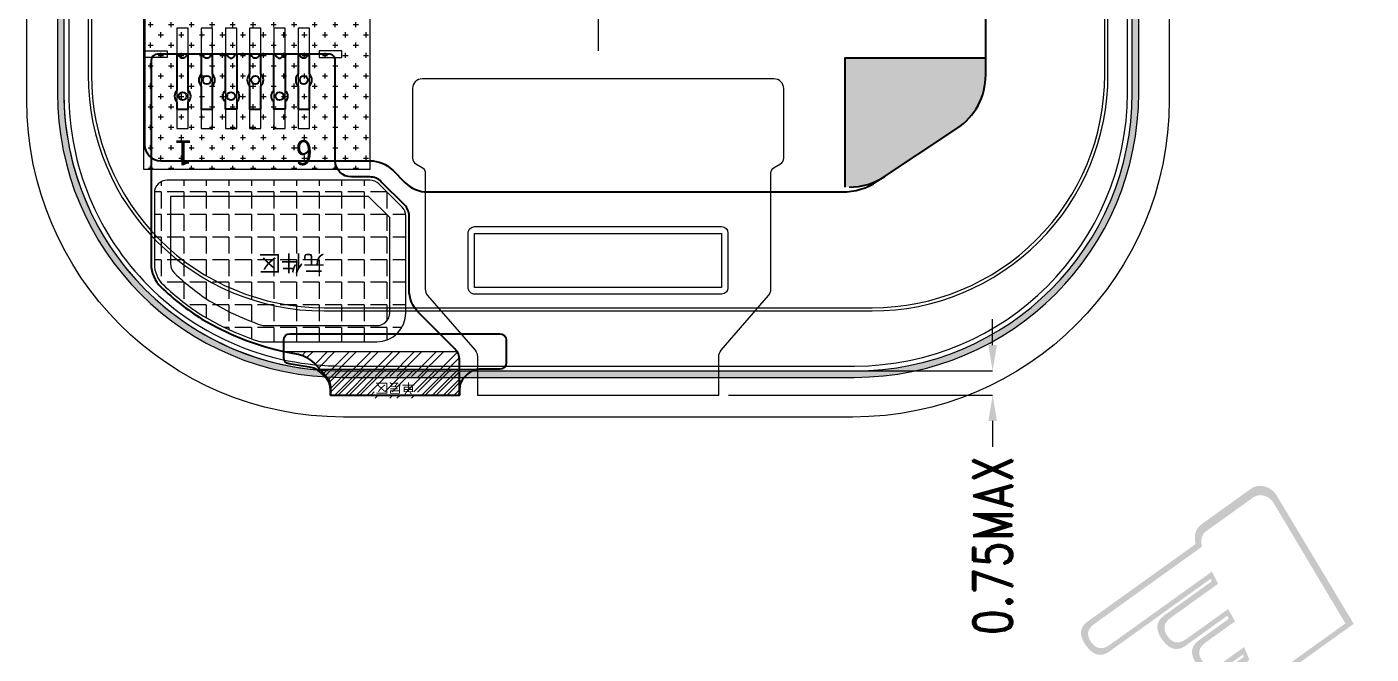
# Model space of a CAD drawing. Header units: millimetres. Extents: x 1845 to 2650, y -178 to 579.
# Drawn here: x 2577.23 to 2618.84, y 274.61 to 294.01 of the extents above; entities that cross this region are included whole.
import ezdxf
from ezdxf.lldxf.tags import DXFTag

# ---------------------------------------------------------------- set-up
doc = ezdxf.new("R2010")
doc.units = ezdxf.units.MM
doc.layers.get('0').update_dxf_attribs({"lineweight": 5})
doc.layers.get('Defpoints').update_dxf_attribs({"lineweight": 5})
for name, color, linetype, lineweight in [('CG', 6, 'Continuous', 5), ('COF', 4, 'Continuous', 5), ('DIM', 3, 'Continuous', 5), ('ITO', 2, 'Continuous', 5), ('MFPC', 50, 'Continuous', 5), ('TAPE', 90, 'Continuous', 5), ('TAPE-Foam', 32, 'Continuous', 5), ('TFPC', 50, 'Continuous', 5)]:
    doc.layers.add(name, color=color, linetype=linetype, lineweight=lineweight)
doc.layers.add('FPC', color=44, linetype='Continuous')
doc.styles.add('C-E02$0$HZ', font='')
doc.styles.add('RD', font='ROMAND.shx', dxfattribs={"width": 0.8})
doc.styles.get("Standard").update_dxf_attribs({"font": 'txt', "bigfont": 'gbcbig.shx'})
doc.styles.add('ZI2.5', font='', dxfattribs={"height": 2.5})
doc.styles.add('汉字', font='')
doc.styles.get('C-E02$0$HZ').set_extended_font_data('SimSun')
doc.styles.get('ZI2.5').set_extended_font_data('SimSun')
doc.styles.get('汉字').set_extended_font_data('SimSun')
tags = doc.linetypes.add('CENTER', pattern=[0.6, 0.375, -0.075, 0.075, -0.075]).pattern_tags.tags
tags[10:11] = [DXFTag(74, 4), DXFTag(75, 0), DXFTag(340, '0'), DXFTag(46, 1.0), DXFTag(50, 0.0), DXFTag(44, 0.0), DXFTag(45, 0.0)]
tags[8:9] = [DXFTag(74, 4), DXFTag(75, 0), DXFTag(340, '0'), DXFTag(46, 1.0), DXFTag(50, 0.0), DXFTag(44, 0.0), DXFTag(45, 0.0)]
tags[6:7] = [DXFTag(74, 4), DXFTag(75, 0), DXFTag(340, '0'), DXFTag(46, 1.0), DXFTag(50, 0.0), DXFTag(44, 0.0), DXFTag(45, 0.0)]
tags[4:5] = [DXFTag(74, 4), DXFTag(75, 0), DXFTag(340, '0'), DXFTag(46, 1.0), DXFTag(50, 0.0), DXFTag(44, 0.0), DXFTag(45, 0.0)]
doc.dimstyles.new('DIM', dxfattribs={"dimtxt": 0.8, "dimasz": 0.8, "dimexe": 0, "dimexo": 0.5, "dimgap": 0.11, "dimtad": 0, "dimzin": 1, "dimdsep": 46, "dimtxsty": 'RD', "dimcen": 0, "dimclrd": 256, "dimclre": 256, "dimclrt": 256, "dimadec": 0, "dimazin": 0, "dimtm": 1e-09, "dimtfac": 1, "dimtofl": 0, "dimtmove": 0, "dimatfit": 3, "dimfxl": 1, "dimlwe": -1, "dimarcsym": 0})

# ---------------------------------------------------------------- blocks, each defined once
blk = doc.blocks.new('SZ')
at = {"layer": 'FPC', "color": 1, "insert": (10.22083466258053, 1.208142507223312), "char_height": 13.2, "width": 13.2336, "attachment_point": 1, "rotation": 223.7140064875501, "style": 'C-E02$0$HZ'}
blk.add_mtext('{\\fWingdings|b0|i0|c2|p2;E}', dxfattribs=at)
blk = doc.blocks.new('*D63')
at = {"layer": 'Defpoints', "color": 0, "lineweight": 5, "transparency": 16777216}
for p in [(2599.056598828344, 283.36847782551), (2598.450174318684, 282.61847782551), (2607.123776551732, 282.61847782551)]:
    blk.add_point(p, dxfattribs=at)
at = {"layer": 'DIM', "lineweight": 5, "transparency": 16777216}
for p, q in [((2607.123776551732, 284.16847782551), (2607.123776551732, 284.96847782551)), ((2599.556598828344, 283.36847782551), (2607.123776551732, 283.36847782551)), ((2598.950174318684, 282.61847782551), (2607.123776551732, 282.61847782551)), ((2607.123776551732, 281.81847782551), (2607.123776551732, 281.01847782551))]:
    blk.add_line(p, q, dxfattribs=at)
for points in [[(2606.990443218398, 284.16847782551), (2607.257109885065, 284.16847782551), (2607.123776551732, 283.36847782551)], [(2606.990443218398, 281.81847782551), (2607.257109885065, 281.81847782551), (2607.123776551732, 282.61847782551)]]:
    blk.add_solid(points, dxfattribs=at)
at = {"layer": 'DIM', "lineweight": 5, "transparency": 16777216, "insert": (2607.123776551731, 277.9599063969378), "char_height": 1.2, "attachment_point": 5, "rotation": 90, "style": 'RD'}
blk.add_mtext('0.75MAX', dxfattribs=at)
blk = doc.blocks.new('R196GRM-001-PNL-V01-C')
at = {"layer": 'ITO', "lineweight": 5}
blk.add_lwpolyline([(1284.979297469601, -117.6575304288154), (1269.109297469601, -117.6575304288154, 0.414213562373095), (1260.509297469601, -126.2575304288155), (1260.509297469601, -150.2675304288155, 0.414213562373095), (1269.109297469601, -158.8675304288155), (1284.979297469601, -158.8675304288155, 0.414213562373095), (1293.579297469601, -150.2675304288155), (1293.579297469601, -126.2575304288155, 0.414213562373095)], format="xyb", close=True, dxfattribs=at)
at = {"layer": 'ITO', "color": 1, "linetype": 'CENTER', "lineweight": 5}
blk.add_lwpolyline([(1284.426797469601, -118.5100304288154), (1269.661797469601, -118.5100304288154, 0.414213562373095), (1261.361797469601, -126.8100304288155), (1261.361797469601, -149.7130304288155, 0.414213562373095), (1268.561797469601, -156.9130304288154), (1285.526797469601, -156.9130304288154, 0.414213562373095), (1292.726797469601, -149.7130304288155), (1292.726797469601, -126.8100304288155, 0.414213562373095)], format="xyb", close=True, dxfattribs=at)
for points in [[(1277.044297469602, -126.4597949079404), (1277.044297469602, -148.9632659496904)], [(1286.220321555842, -137.7115304288154), (1267.868273383361, -137.7115304288154)]]:
    blk.add_lwpolyline(points, dxfattribs=at)
blk = doc.blocks.new('R196GRK-001-CVL-V01-C')
at = {"lineweight": 5}
h = blk.add_hatch(color=256, dxfattribs=at)
h.dxf.hatch_style = 1
h.paths.add_polyline_path([(2304.699242468865, 307.0798442751681), (2304.699242468865, 306.779844275168), (2304.949242468865, 306.779844275168), (2304.949242468865, 307.0798442751681), (2305.249242468865, 307.0798442751681), (2305.249242468865, 307.329844275168), (2304.949242468865, 307.329844275168), (2304.949242468865, 307.6298442751681), (2304.699242468865, 307.6298442751681), (2304.699242468865, 307.329844275168), (2304.399242468865, 307.329844275168), (2304.399242468865, 307.0798442751681)])
edge = h.paths.add_edge_path()
edge.add_line((2312.759242468865, 306.5838442750533), (2296.889242468865, 306.5838442750531))
edge.add_arc((2296.889242468865, 297.7838442750531), 8.800000000000011, 90, 180)
edge.add_line((2288.089242468865, 297.7838442750531), (2288.089242468865, 273.7738442750531))
edge.add_arc((2296.889242468865, 273.773844275053), 8.800000000000182, 179.9999999999996, 269.999999999997)
edge.add_line((2296.889242468865, 264.9738442750531), (2312.759242468865, 264.9738442750531))
edge.add_arc((2312.759242468865, 273.7738442750533), 8.800000000000239, 270, 359.9999999999985)
edge.add_line((2321.559242468865, 273.7738442750531), (2321.559242468865, 297.7838442750531))
edge.add_arc((2312.759242468865, 297.7838442750529), 8.800000000000182, 1.110302725165423e-12, 90)
edge = h.paths.add_edge_path(flags=16)
edge.add_line((2312.759242468865, 306.3838442750531), (2296.889242468865, 306.3838442750531))
edge.add_arc((2296.889242468865, 297.7838442750531), 8.599999999999966, 90, 180.0000000000004)
edge.add_line((2288.289242468865, 297.7838442750531), (2288.289242468865, 273.7738442750531))
edge.add_arc((2296.889242468865, 273.773844275053), 8.599999999999909, 179.9999999999996, 270)
edge.add_line((2296.889242468865, 265.1738442750531), (2312.759242468865, 265.1738442750531))
edge.add_arc((2312.759242468865, 273.7738442750532), 8.600000000000193, 270, 359.9999999999989)
edge.add_line((2321.359242468865, 273.7738442750531), (2321.359242468865, 297.7838442750531))
edge.add_arc((2312.759242468865, 297.7838442750529), 8.600000000000364, 1.136123718773896e-12, 90)
blk.add_lwpolyline([(2304.699242468865, 307.0798442751681), (2304.699242468865, 306.779844275168), (2304.949242468865, 306.779844275168), (2304.949242468865, 307.0798442751681), (2305.249242468865, 307.0798442751681), (2305.249242468865, 307.329844275168), (2304.949242468865, 307.329844275168), (2304.949242468865, 307.6298442751681), (2304.699242468865, 307.6298442751681), (2304.699242468865, 307.329844275168), (2304.399242468865, 307.329844275168), (2304.399242468865, 307.0798442751681)], close=True, dxfattribs=at)
for points in [[(2312.759242468865, 306.5838442750533), (2296.889242468865, 306.5838442750531, 0.4142135623731038), (2288.089242468865, 297.7838442750531), (2288.089242468865, 273.7738442750531, 0.4142135623730905), (2296.889242468865, 264.9738442750531), (2312.759242468865, 264.9738442750531, 0.4142135623730887), (2321.559242468865, 273.7738442750531), (2321.559242468865, 297.7838442750531, 0.4142135623730829)], [(2312.759242468865, 306.3838442750531), (2296.889242468865, 306.3838442750531, 0.414213562373095), (2288.289242468865, 297.7838442750531), (2288.289242468865, 273.7738442750531, 0.414213562373095), (2296.889242468865, 265.1738442750531), (2312.759242468865, 265.1738442750531, 0.414213562373095), (2321.359242468865, 273.7738442750531), (2321.359242468865, 297.7838442750531, 0.414213562373095)]]:
    blk.add_lwpolyline(points, format="xyb", close=True, dxfattribs=at)
at = {"color": 1}
blk.add_lwpolyline([(2299.972662818384, 286.3298442750531), (2304.824242468865, 286.3298442750531), (2304.824242468865, 291.0739482204846)], dxfattribs=at)
at = {"layer": 'CG', "color": 1, "linetype": 'Continuous'}
blk.add_lwpolyline([(2322.50424246884, 298.014844275258), (2322.50424246884, 273.5448442748481, -0.4142135623730883), (2312.70424246893, 263.7448442749381), (2296.9442424688, 263.744844274938, -0.4142135623730834), (2287.14424246889, 273.5448442748481), (2287.14424246889, 298.014844275258, -0.4142135623730835), (2296.9442424688, 307.8148442751681), (2312.70424246893, 307.8148442751681, -0.414213562373089)], format="xyb", close=True, dxfattribs=at)
at = {"layer": 'CG', "linetype": 'Continuous'}
blk.add_lwpolyline([(2312.206742468865, 305.6313442750532), (2297.441742468865, 305.6313442750532, 0.4142135623730994), (2289.041742468865, 297.2313442750531), (2289.041742468865, 274.3283442750531, 0.4142135623730978), (2296.341742468865, 267.028344275053), (2313.306742468865, 267.0283442750531, 0.4142135623731011), (2320.606742468865, 274.3283442750531), (2320.606742468865, 297.2313442750531, 0.4142135623730989)], format="xyb", close=True, dxfattribs=at)
at = {"lineweight": 5, "char_height": 0.6, "width": 36.82946635859918, "attachment_point": 1}
for s, insert in [('{\\fArial|b0|i0|c134|p34;R196GRK-001-V\\fArial|b0|i0|c0|p34;2}', (2295.062555138644, 307.3351805446296)), ('{\\fArial|b0|i0|c134|p34;P78\\fArial|b0|i0|c0|p34;J}', (2307.02934199219, 307.4137287169851)), ('{\\fArial|b0|i0|c134|p34;XXXX-XXX}', (2309.684908460938, 307.4159382418966))]:
    blk.add_mtext(s, dxfattribs=dict(at, insert=insert))

msp = doc.modelspace()

# ---------------------------------------------------------------- hatches: boundary and pattern name
at = {"lineweight": 5}
h = msp.add_hatch(dxfattribs=at)
h.set_pattern_fill('ANGLE', color=32, scale=0.1, angle=180)
h.set_pattern_definition([(180, (4437.300354339505, 158.2843191427355), (-8.554157892044264e-17, -0.6985000000000001), [0.508, -0.1905]), (270, (4437.300354339505, 158.2843191427355), (0.6985000000000001, -1.28312368380664e-16), [0.508, -0.1905])])
edge = h.paths.add_edge_path()
edge.add_line((2588.844098634498, 288.4371069768976), (2588.12988507212, 289.1513205392745))
edge.add_arc((2587.847042359646, 288.8684778267998), 0.4000000000000193, 45.0000000000115, 90)
edge.add_line((2587.847042359646, 289.2684778267999), (2581.57615591702, 289.2684778267999))
edge.add_arc((2581.57615591702, 288.8684778267998), 0.4000000000000057, 90, 180)
edge.add_line((2581.17615591702, 288.8684778267998), (2581.17615591702, 286.6803847941555))
edge.add_arc((2582.07615591702, 286.6803847941554), 0.900000000000091, 179.9999999999964, 226.358740991108)
edge.add_arc((2586.976155916909, 291.8184778256791), 7.999999999965367, 226.3587409916769, 237.6691162418723)
edge.add_line((2582.697692816659, 285.058688368955), (2583.161036175674, 284.8078202254795))
edge.add_arc((2586.946690584374, 292.0816679788245), 8.200002465911178, 242.50539867088, 251.8802701514982)
edge.add_arc((2584.520860785246, 284.6684778251656), 0.3999999999732384, 251.8802701569803, 270.00000000355)
edge.add_line((2584.520860785271, 284.2684778251923), (2588.061255922096, 284.2684778254792))
edge.add_arc((2588.061255922023, 285.1684778254793), 0.9000000000000625, 270.000000004632, 359.9999999999928)
edge.add_line((2588.961255922023, 285.1684778254792), (2588.961255922023, 288.1542642644229))
edge.add_arc((2588.561255922024, 288.1542642644227), 0.3999999999998636, 2.035554996136651e-11, 45.0000000000403)
h = msp.add_hatch(dxfattribs=at)
h.set_pattern_fill('ANSI32', color=251, scale=0.05, angle=180)
h.set_pattern_definition([(225, (4545.617364568661, 548.9206122657763), (0.3367596045400933, -0.3367596045400934), []), (225, (4545.392858068661, 548.9206122657763), (0.3367596045400933, -0.3367596045400934), [])])
h.paths.add_polyline_path([(2589.325169023639, 283.1956385904983), (2587.985240037196, 283.1956385904983), (2587.985240037196, 282.522139558865), (2589.325169023639, 282.522139558865)], flags=16)
edge = h.paths.add_edge_path()
edge.add_line((2586.624755922052, 282.6184778255099), (2590.624755922052, 282.6184778255099))
edge.add_line((2590.624755922052, 282.6184778255099), (2590.624755922052, 283.6970673276121))
edge.add_arc((2590.124755922055, 283.6970673276122), 0.4999999999972715, 0, 32.87588349713829)
edge.add_line((2590.544680131553, 283.9684778253357), (2585.195637627259, 283.9684778253357))
edge.add_arc((2586.946690582536, 292.0816679796338), 8.300002465781715, 257.8207870945582, 260.4270412910392)
edge.add_arc((2585.400068757985, 282.9111714393493), 1.000000000000036, 48.4042516904118, 80.42704129106983, ccw=False)
edge.add_arc((2583.685847556579, 280.9801090283217), 3.582161180607132, 37.693010629727496, 48.40425169043988, ccw=False)
edge.add_arc((2586.12475592205, 282.8646364301033), 0.5000000000020404, 7.821654435247183e-11, 37.69301062965491, ccw=False)
edge.add_line((2586.624755922052, 282.864636430104), (2586.624755922052, 282.6184778255099))
h = msp.add_hatch(dxfattribs=at)
h.set_pattern_fill('ANSI32', color=3, scale=0.05)
h.set_pattern_definition([(45, (549.2098239015934, 16.31634338525328), (-0.3367596045400933, 0.3367596045400933), []), (45, (549.4343304015933, 16.31634338525328), (-0.3367596045400933, 0.3367596045400933), [])])
edge = h.paths.add_edge_path()
edge.add_line((2586.624755922051, 282.61847782551), (2590.624755922052, 282.61847782551))
edge.add_line((2590.624755922052, 282.61847782551), (2590.624755922051, 282.8077924006293))
edge.add_arc((2591.124755922051, 282.8077924006301), 0.4999999999990394, 135.000000000046, 180.0000000000912, ccw=False)
edge.add_line((2590.771202531458, 283.1613457912224), (2590.881887956308, 283.2720312160726))
edge.add_arc((2591.235441346902, 282.9184778254807), 0.4999999999993611, 120.2596922961161, 135.0000000001566, ccw=False)
edge.add_arc((2590.917169960716, 283.356947067472), 0.06663839463343812, 354.3210858462161, 427.4212893741627)
edge.add_line((2590.942755922887, 283.4184778254647), (2586.976255920114, 283.4184778254647))
edge.add_arc((2586.777085124144, 275.2923327716167), 8.12858551299954, 88.59596873573068, 93.93035482079333)
edge.add_arc((2585.95445520129, 282.9780931213857), 0.5000000000031392, 44.99999999994469, 57.93163171441131, ccw=False)
edge.add_line((2586.308008591886, 283.3316465119809), (2586.478309312645, 283.1613457912221))
edge.add_arc((2586.124755922051, 282.807792400629), 0.5, 0, 44.999999999999204, ccw=False)
edge.add_line((2586.624755922051, 282.8077924006288), (2586.624755922051, 282.61847782551))
h.paths.add_polyline_path([(2587.985240037196, 282.6184778255099), (2589.325169023639, 282.6184778255099), (2589.325169023639, 282.7148160921648), (2587.985240037196, 282.7148160921648)])
at = {"layer": 'MFPC', "linetype": 'Continuous', "lineweight": 25}
h = msp.add_hatch(color=256, dxfattribs=at)
h.dxf.hatch_style = 1
edge = h.paths.add_edge_path()
edge.add_line((2606.911155920523, 292.5300194487436), (2606.911155920523, 293.0538765838644))
edge.add_line((2606.911155920523, 293.0538765838644), (2602.556305925165, 293.0538765838644))
edge.add_line((2602.556305925165, 293.0538765838643), (2602.556305925165, 289.0538765838643))
edge.add_line((2602.556305925165, 289.0538765838643), (2602.685058844723, 289.0538765838643))
edge.add_arc((2602.685058844723, 291.0538765838659), 2.000000000001592, 270.000000000013, 303.5486779338889)
edge.add_line((2603.790349339264, 289.387043382048), (2606.016446415063, 290.8631862469283))
edge.add_arc((2604.911155920523, 292.530019448744), 1.999999999999091, 303.5486779338994, 360)
at = {"layer": 'TAPE', "lineweight": 5}
h = msp.add_hatch(dxfattribs=at)
h.set_pattern_fill('CROSS', color=32, scale=0.05)
h.set_pattern_definition([(0, (3515.384169071633, -263.1313274813692), (0.3175, 0.3175), [0.15875, -0.4762500000000001]), (90, (3515.463544071632, -263.2107024813693), (-0.3175, 0.3175), [0.15875, -0.4762500000000001])])
h.paths.add_polyline_path([(2580.849450358995, 295.5963455204722), (2580.849450358995, 289.5963455204722), (2587.849450358995, 289.5963455204722), (2587.849450358995, 295.5963455204722)])

# ---------------------------------------------------------------- linework, layer by layer
at = {"color": 251, "lineweight": 5}
msp.add_line((2585.195637627259, 283.9684778253357), (2590.544680131553, 283.9684778253357), dxfattribs=at)
at = {"color": 3, "lineweight": 5}
msp.add_line((2586.191227903299, 283.4184778254647), (2591.869755921953, 283.4184778254647), dxfattribs=at)
at = {"color": 32, "lineweight": 5}
msp.add_lwpolyline([(2588.844098634498, 288.4371069768976), (2588.129885072121, 289.1513205392745, 0.19891236737959), (2587.847042359646, 289.2684778267999), (2581.57615591702, 289.2684778267999, 0.4142135623731659), (2581.17615591702, 288.8684778267998), (2581.17615591702, 286.6803847941555, 0.2050829152409697), (2581.45502915646, 286.0290772267829, 0.04939092570952733), (2582.697692816659, 285.058688368955), (2583.161036175674, 284.8078202254795, 0.04092842418743522), (2584.396459296462, 284.2883143477421, 0.07922738434267595), (2584.520860785271, 284.2684778251923), (2588.061255922096, 284.2684778254792, 0.4142135623493924), (2588.961255922023, 285.1684778254792), (2588.961255922023, 288.1542642644229, 0.1989123673797029)], format="xyb", close=True, dxfattribs=at)
at = {"lineweight": 5}
msp.add_lwpolyline([(2588.461255922023, 288.1128429081854), (2587.805621003409, 288.7684778267998), (2581.67615591702, 288.7684778267999), (2581.67615591702, 286.6803847941555, 0.2050829152409437), (2581.800099578993, 286.3909147642121, 0.04883149814352842), (2582.950959840669, 285.4901449846142), (2583.395442150745, 285.2494887849149, 0.04028049596194731), (2584.536859106474, 284.7684778251935), (2588.061255922055, 284.7684778254792, 0.4142135623494327), (2588.461255922023, 285.1684778254792)], format="xyb", close=True, dxfattribs=at)
at = {"layer": 'COF', "linetype": 'Continuous'}
msp.add_lwpolyline([(2591.174982549004, 282.6184778255099), (2598.647629294326, 282.6184778255099), (2598.647629294326, 283.8092156550642, -0.1802425455992091), (2598.720769531859, 284.0055180956339), (2600.1881156845, 285.7012779582124, 0.1802425455992091), (2600.261255922033, 285.897580398782), (2600.261255922033, 289.4881864674561, -0.2679492655834818), (2600.361255969333, 289.6613915754562), (2600.556305874405, 289.774003619694, 0.2679492655425042), (2600.656305921665, 289.9472087277364), (2600.656305921665, 292.1038765843093, 0.4142135623730118), (2600.356305921665, 292.4038765843093), (2589.466305921665, 292.4038765843093, 0.4142135623730811), (2589.166305921665, 292.1038765843091), (2589.166305921665, 289.9471513871393, 0.2679492655833891), (2589.266305968951, 289.7739462790815), (2589.461255874732, 289.6613919694648, -0.2679492655836494), (2589.561255922018, 289.488186861407), (2589.561255922029, 285.8976959643848, 0.1802425455984159), (2589.634396159563, 285.701393523816), (2591.10184231147, 284.0055180956338, -0.1802425455992956), (2591.174982549004, 283.8092156550642)], format="xyb", close=True, dxfattribs=at)
at = {"layer": 'COF', "linetype": 'CENTER'}
msp.add_lwpolyline([(2598.931255922026, 287.6321076228827), (2598.931255922026, 285.9421076228828, -0.4142135623730954), (2598.731255922026, 285.7421076228827), (2591.091255922026, 285.7421076228827, -0.4142135623730959), (2590.891255922026, 285.9421076228828), (2590.891255922026, 287.6321076228827, -0.4142135623730954), (2591.091255922026, 287.8321076228827), (2598.731255922026, 287.8321076228827, -0.4142135623730948)], format="xyb", close=True, dxfattribs=at)
at = {"layer": 'COF', "color": 1, "linetype": 'CENTER'}
msp.add_lwpolyline([(2598.731255922026, 287.6221076227894), (2598.731255922026, 285.9521076227894), (2591.091255922026, 285.9521076227894), (2591.091255922026, 287.6221076227894)], close=True, dxfattribs=at)
at = {"layer": 'MFPC', "linetype": 'Continuous', "lineweight": 25}
for points in [[(2580.87615592052, 295.3053828903856), (2580.87615592052, 290.3684778272359, 0.414213562373095), (2581.37615592052, 289.8684778272359), (2587.847042363147, 289.8684778272359, -0.1989123673796772), (2588.554149144334, 289.5755846084225), (2588.932963950078, 289.1967698026778, 0.1989123673796771), (2589.640070731265, 288.9038765838644), (2602.458851362159, 288.9038765838644, 0.1474383423831711), (2603.5641418567, 289.2370433820482), (2606.016446415064, 290.8631862469283, 0.2514207152849297), (2606.911155920523, 292.5300194487448), (2606.91115592052, 312.9744778260873, 0.4142135623730654)], [(2602.685058844723, 289.0538765838643, 0.1474383423831654), (2603.790349339264, 289.387043382048)]]:
    msp.add_lwpolyline(points, format="xyb", dxfattribs=at)
at = {"layer": 'MFPC', "lineweight": 5}
for points in [[(2582.226155920621, 293.9684778259559), (2581.87615592052, 293.9684778259559), (2581.87615592052, 290.8684778272359), (2582.226155920621, 290.8684778272359)], [(2582.97615592062, 293.9684778259559), (2582.62615592052, 293.9684778259559), (2582.62615592052, 290.8684778272359), (2582.97615592062, 290.8684778272359)], [(2583.726155920621, 293.9684778259559), (2583.37615592052, 293.9684778259559), (2583.37615592052, 290.8684778272359), (2583.726155920621, 290.8684778272359)], [(2584.47615592062, 293.9684778259559), (2584.12615592052, 293.9684778259559), (2584.12615592052, 290.8684778272359), (2584.47615592062, 290.8684778272359)], [(2585.226155920621, 293.9684778259559), (2584.87615592052, 293.9684778259559), (2584.87615592052, 290.8684778272359), (2585.226155920621, 290.8684778272359)], [(2585.97615592062, 293.9684778259559), (2585.62615592052, 293.9684778259559), (2585.62615592052, 290.8684778272359), (2585.97615592062, 290.8684778272359)]]:
    msp.add_lwpolyline(points, close=True, dxfattribs=at)
at = {"layer": 'MFPC', "color": 255, "lineweight": 5}
for points in [[(2581.576155920421, 293.0684778259558), (2580.87615592052, 293.0684778259558), (2580.87615592052, 293.2684778259559), (2581.576155920421, 293.2684778259559)], [(2586.276155920621, 293.0684778259558), (2586.976155920521, 293.0684778259558), (2586.976155920521, 293.2684778259559), (2586.276155920621, 293.2684778259559)]]:
    msp.add_lwpolyline(points, close=True, dxfattribs=at)
at = {"layer": 'MFPC', "linetype": 'Continuous', "lineweight": 25}
msp.add_lwpolyline([(2602.556305925165, 289.0538765838643), (2602.556305925165, 293.0538765838643), (2606.911155920523, 293.0538765838643)], dxfattribs=at)
at = {"layer": 'TAPE', "color": 32, "lineweight": 5}
msp.add_lwpolyline([(2587.849450358995, 295.5963455204722), (2587.849450358995, 289.5963455204722), (2580.849450358995, 289.5963455204722), (2580.849450358995, 295.5963455204722)], close=True, dxfattribs=at)
at = {"layer": 'TAPE-Foam', "color": 32, "lineweight": 5}
msp.add_lwpolyline([(2602.846255920115, 324.4284778255098), (2586.976255920114, 324.42847782551, 0.4142135623730966), (2578.526255920115, 315.9784778255099), (2578.526255920115, 291.9684778255099, 0.4142135623730978), (2586.976255920114, 283.5184778255099), (2602.846255920115, 283.5184778255099, 0.4142135623730956), (2611.296255920115, 291.9684778255099), (2611.296255920115, 315.9784778255099, 0.4142135623730986)], format="xyb", close=True, dxfattribs=at)
at = {"layer": 'TFPC', "linetype": 'Continuous', "lineweight": 25}
msp.add_lwpolyline([(2586.624755922051, 282.6184778255099), (2586.624755922051, 282.8077924006288, 0.1989123673796162), (2586.478309312645, 283.1613457912221), (2586.308008591886, 283.3316465119808, 0.1578500211533056), (2586.033702192776, 283.4717730929693), (2585.348057125556, 283.5818348980463, -0.368327245775775), (2585.17975592215, 283.7793068866792), (2585.17975592215, 284.3184778254799, -0.4142135623731782), (2585.37975592215, 284.5184778254797), (2591.869755921953, 284.5184778254795, -0.4142135623726789), (2592.069755921952, 284.3184778254796), (2592.069755921952, 283.6184778254795, -0.4142135623730119), (2591.869755921953, 283.4184778254796), (2591.235441346902, 283.4184778254796, 0.1989123673797677), (2590.881887956308, 283.2720312160727), (2590.771202531458, 283.1613457912225, 0.1989123673795719), (2590.624755922051, 282.8077924006294), (2590.624755922052, 282.6184778255099), (2590.624755922052, 283.6970673276122, 0.1989123673795697), (2590.478309312645, 284.0506207182053), (2589.354149140836, 285.1747808900149, -0.198912367379583), (2589.061255922024, 285.8818876712012), (2589.061255922024, 288.1542642644229, 0.1989123673796384), (2588.914809312617, 288.5078176550162), (2588.20059575024, 289.2220312173931, 0.1989123673796735), (2587.847042359646, 289.3684778267998), (2587.27615591702, 289.3684778267998, -0.414213562373095), (2586.77615591702, 289.8684778267998), (2586.77615591702, 292.9684778255198, 0.414213562373095), (2586.57615591702, 293.1684778255197), (2581.27615591702, 293.1684778255197, 0.414213562373095), (2581.07615591702, 292.9684778255198), (2581.07615591702, 286.6803847941555, 0.2050829152409731), (2581.386015071954, 285.9567097192971, 0.04949655023434935), (2582.647097058698, 284.9723658340751), (2583.114141479412, 284.7194938235775, 0.0783825784777148), (2585.566372135886, 283.8972460747085, -0.1406422385929582), (2586.063939477712, 283.6590187950908, -0.04677066471252675), (2586.520404984928, 283.1703516882201, -0.1659659124488838), (2586.624755922052, 282.8646364301039), (2586.624755922051, 282.6184778255099), (2590.624755922052, 282.6184778255099)], format="xyb", dxfattribs=at)
at = {"layer": 'TFPC', "color": 3, "linetype": 'Continuous', "lineweight": 25}
for points in [[(2581.87615591712, 291.4684778267887), (2582.22615591712, 291.4684778267878), (2582.226155917119, 291.6899421147946, 0.4200840252089343), (2582.226155917119, 292.0470135362221), (2582.22615591712, 293.1684778255091), (2582.17615591712, 293.168477825509, -1.000000000003638), (2581.92615591712, 293.168477825509), (2581.87615591712, 293.1684778255095), (2581.87615591712, 292.0470135362221, 0.4200840252089343), (2581.87615591712, 291.6899421147946)], [(2582.97615591712, 291.4684778267873), (2582.97615591712, 292.1899421147951, 0.4200840252092916), (2582.97615591712, 292.5470135362226), (2582.97615591712, 293.1684778255085), (2582.92615591712, 293.1684778255095, -1.000000000003638), (2582.67615591712, 293.168477825509), (2582.62615591712, 293.1684778255091), (2582.62615591712, 292.5470135362226, 0.4200840252089341), (2582.62615591712, 292.1899421147951), (2582.62615591712, 291.4684778267887)], [(2583.726155917119, 291.4684778267887), (2583.37615591712, 291.4684778267878), (2583.37615591712, 291.6899421147946, -0.4200840252089343), (2583.37615591712, 292.0470135362221), (2583.37615591712, 293.1684778255091), (2583.42615591712, 293.168477825509, 1.000000000003638), (2583.67615591712, 293.168477825509), (2583.726155917119, 293.1684778255095), (2583.726155917119, 292.0470135362221, -0.4200840252089343), (2583.726155917119, 291.6899421147946)], [(2584.476155917119, 291.4684778267873), (2584.476155917119, 292.1899421147951, 0.4200840252092916), (2584.476155917119, 292.5470135362226), (2584.476155917119, 293.1684778255085), (2584.42615591712, 293.1684778255095, -1.000000000003638), (2584.17615591712, 293.168477825509), (2584.126155917119, 293.1684778255091), (2584.12615591712, 292.5470135362226, 0.4200840252089341), (2584.12615591712, 292.1899421147951), (2584.126155917119, 291.4684778267887)], [(2585.226155917119, 291.4684778267887), (2584.876155917119, 291.4684778267878), (2584.87615591712, 291.6899421147946, -0.4200840252089343), (2584.87615591712, 292.0470135362221), (2584.876155917119, 293.1684778255091), (2584.926155917119, 293.168477825509, 1.000000000003638), (2585.176155917119, 293.168477825509), (2585.226155917119, 293.1684778255095), (2585.226155917119, 292.0470135362221, -0.4200840252089343), (2585.226155917119, 291.6899421147946)], [(2585.976155917119, 291.4684778267873), (2585.976155917119, 292.1899421147951, 0.4200840252092916), (2585.976155917119, 292.5470135362226), (2585.976155917119, 293.1684778255085), (2585.926155917119, 293.1684778255095, -1.000000000003638), (2585.676155917119, 293.168477825509), (2585.626155917119, 293.1684778255091), (2585.626155917119, 292.5470135362226, 0.4200840252089341), (2585.626155917119, 292.1899421147951), (2585.626155917119, 291.4684778267887)]]:
    msp.add_lwpolyline(points, format="xyb", close=True, dxfattribs=at)
for centre in [(2582.80115591712, 292.3684778255088), (2584.30115591712, 292.3684778255088), (2585.801155917119, 292.3684778255088), (2582.05115591712, 291.8684778255084), (2583.55115591712, 291.8684778255084), (2585.051155917119, 291.8684778255084)]:
    msp.add_circle(centre, 0.125, dxfattribs=at)

# ---------------------------------------------------------------- block references
at = {"lineweight": 5}
msp.add_blockref('R196GRK-001-CVL-V01-C', (290.0870134512497, 18.19463355045684), dxfattribs=at)
at = {"layer": 'FPC', "linetype": 'ByBlock', "lineweight": 0, "xscale": 0.6230710225154203, "yscale": 0.6230710225167968, "zscale": 0.6230710225165675, "rotation": 171.9404622025935}
msp.add_blockref('SZ', (2614.07512806837, 276.4485819513083), dxfattribs=at)
at = {"layer": 'ITO', "lineweight": 5}
msp.add_blockref('R196GRM-001-PNL-V01-C', (1317.866958450513, 442.2360082543254), dxfattribs=at)

# ---------------------------------------------------------------- texts
at = {"insert": (2586.460034726702, 286.448130922362), "char_height": 0.5, "width": 5.595789421373297, "attachment_point": 1, "rotation": 180}
msp.add_mtext('{\\fSimSun|b0|i0|c134|p2;元件区}', dxfattribs=at)
at = {"color": 251, "lineweight": 5, "insert": (2589.242422090134, 282.6842925608017), "char_height": 0.3, "width": 4.488881672884418, "attachment_point": 1, "rotation": 180, "style": '汉字'}
msp.add_mtext('{\\fMicrosoft YaHei|b0|i0|c134|p34;单层区}', dxfattribs=at)
at = {"layer": 'TFPC', "color": 1, "lineweight": 5, "style": 'ZI2.5'}
for s, p in [('1', (2582.350159197673, 290.5038971039644)), ('6', (2586.082646524134, 290.5099907308719))]:
    msp.add_text(s, height=0.8, rotation=180, dxfattribs=at).set_placement(p)

# ---------------------------------------------------------------- dimensions: what is measured, and where the dimension line sits
at = {"layer": 'DIM', "lineweight": 5}
dim = msp.add_linear_dim(base=(2607.123776551732, 282.61847782551), p1=(2599.056598828343, 283.3684778255099), p2=(2598.450174318683, 282.6184778255099), angle=90, text='<>MAX', dimstyle='DIM', override={"dimtxt": 1.2, "dimfxl": 0.8, "dimlwd": 5, "dimlwe": 5, "dimarcsym": 1}, dxfattribs=at)
dim.commit()
dim.dimension.update_dxf_attribs({"geometry": '*D63', "text_midpoint": (2607.123776551731, 277.9599063969378)})

doc.saveas('drawing.dxf')
